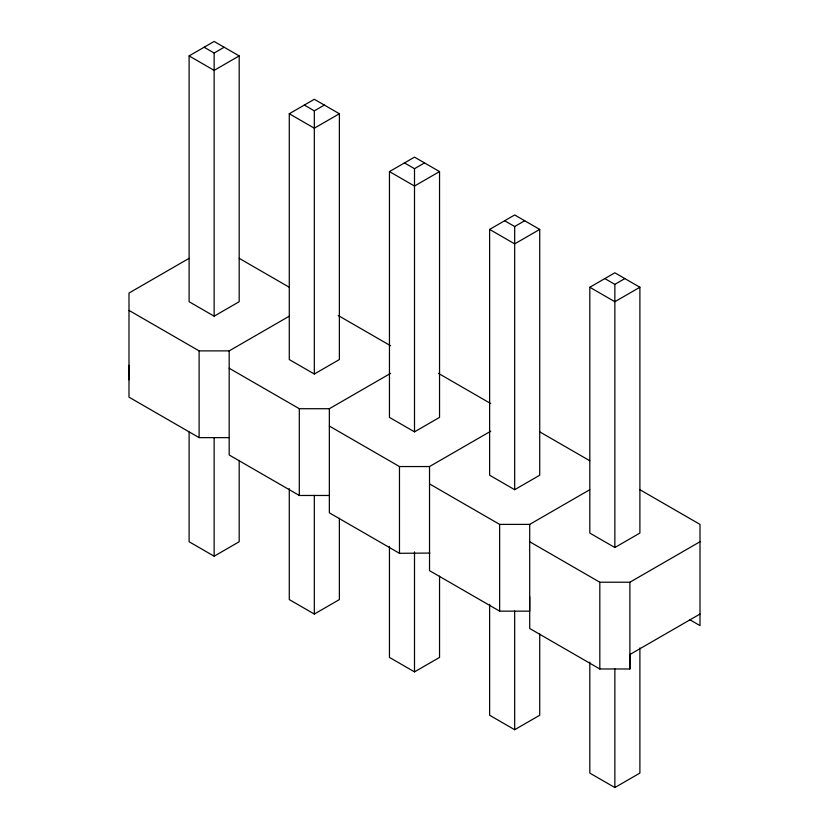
<?xml version="1.0" encoding="UTF-8"?>
<svg xmlns="http://www.w3.org/2000/svg" width="829" height="829" viewBox="0 0 829 829"><rect width="100%" height="100%" fill="white"/><g stroke="black" fill="none" stroke-linecap="round" stroke-linejoin="round"><path stroke-width="1.24" d="M189.105 55.906L214.141 41.45L239.187 55.906L239.187 301.715L214.141 316.181L189.105 301.715L189.105 55.906L214.141 70.372L239.187 55.906M204.131 47.232L214.141 53.015L224.162 47.232M289.28 113.749L314.326 99.283L339.372 113.749L339.372 359.558L314.326 374.014L289.28 359.558L289.28 113.749L314.326 128.205L339.372 113.749M304.305 105.065L314.326 110.858L324.336 105.065M189.105 258.337L128.992 293.041L128.992 397.153L199.115 437.639L229.177 437.639M389.454 171.582L414.5 157.127L439.546 171.582L439.546 417.391L414.5 431.847L389.454 417.391L389.454 171.582L414.5 186.038L439.546 171.582M404.479 162.909L414.5 168.691L424.521 162.909M128.992 365.34L128.992 379.796M128.992 310.398L199.115 350.885L229.177 350.885L289.28 316.181M489.628 229.415L514.674 214.96L539.72 229.415L539.72 475.224L514.674 489.69L489.628 475.224L489.628 229.415L514.674 243.881L539.72 229.415M504.664 220.742L514.674 226.524L524.695 220.742M229.177 368.231L299.3 408.718L329.351 408.718L390.573 373.371M589.813 287.259L614.859 272.793L639.895 287.259L639.895 533.068L614.859 547.523L589.813 533.068L589.813 287.259L614.859 301.715L639.895 287.259M604.838 278.575L614.859 284.368L624.869 278.575M189.105 432.075L189.105 541.741L214.141 556.207L239.187 541.741L239.187 460.458M329.351 426.065L399.474 466.551L429.526 466.551L490.747 431.204M289.28 488.623L289.28 599.585L314.326 614.04L339.372 599.585L339.372 518.301M429.94 553.067L399.474 553.306L329.351 512.819L329.351 408.718M429.526 483.908L499.649 524.394L529.7 524.394L589.813 489.69M529.7 596.683L529.7 611.149L499.649 611.149L429.526 570.663L429.526 466.551M389.454 546.456L389.454 657.418L414.5 671.873L439.546 657.418L439.546 576.134M529.7 541.741L599.823 582.227L629.885 582.227L700.008 541.741M700.008 614.04L630.289 654.288L629.885 668.982L599.823 668.982L529.7 628.496L529.7 524.394M489.628 604.3L489.628 715.251L514.674 729.717L539.72 715.251L539.72 633.967M589.813 662.133L589.813 773.094L614.859 787.55L639.895 773.094L639.895 647.936M229.177 350.885L229.177 454.986L299.3 495.473L329.351 495.473M239.187 258.337L289.28 287.259M338.253 315.538L390.573 345.734M438.427 373.371L490.747 403.578M539.72 431.847L589.813 460.769M639.895 489.69L700.008 524.394L700.008 625.605L689.925 619.791M629.885 582.227L629.885 668.982M614.859 284.368L614.859 547.523M614.859 668.848L614.859 787.55M599.823 582.227L599.823 668.982M514.674 226.524L514.674 489.69M514.674 611.014L514.674 729.717M499.649 524.394L499.649 611.149M414.5 168.691L414.5 431.847M414.5 551.886L414.5 671.873M399.474 466.551L399.474 553.306M314.326 110.858L314.326 374.014M314.326 495.338L314.326 614.04M299.3 408.718L299.3 495.473M214.141 53.015L214.141 316.181M214.141 437.505L214.141 556.207M199.115 350.885L199.115 437.639"/></g></svg>
